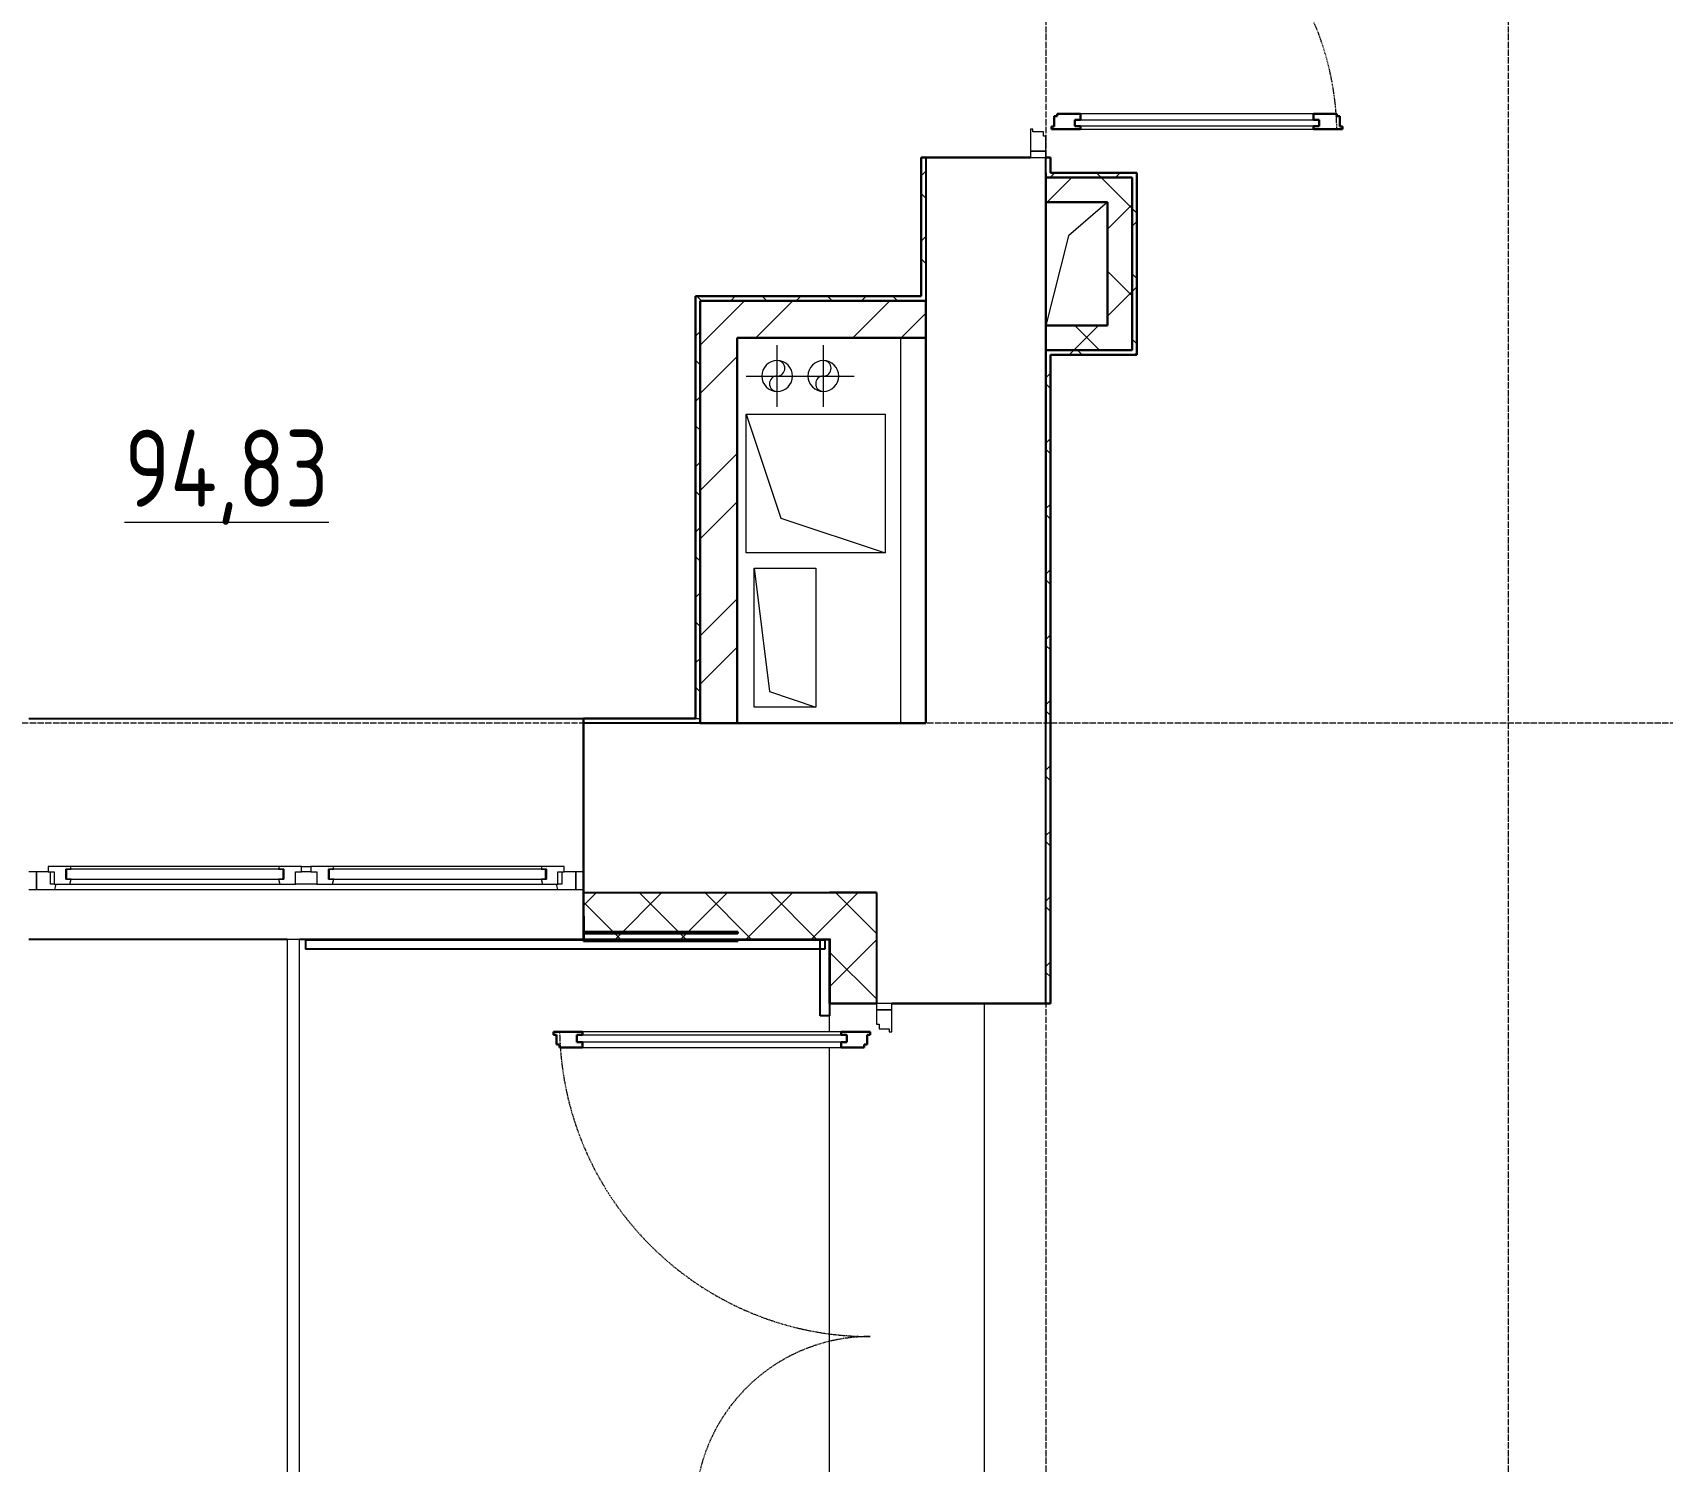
# Model space of a CAD drawing. Header units: millimetres. Extents: x -695119 to 412940, y -249585 to 622758.
# Drawn here: x 6907 to 12194, y -33765 to -29130 of the extents above; entities that cross this region are included whole.
import ezdxf

# ---------------------------------------------------------------- set-up
doc = ezdxf.new("R2010")
doc.units = ezdxf.units.MM
doc.linetypes.add('ADSK_Линия сетки', pattern=[25, 20, -2.5, 0, -2.5])
doc.linetypes.add('ADSK_Штриховая_ш2 п1_5', pattern=[4.5, 3, -1.5])
for name, color, linetype, lineweight in [('Каркас_Импост', 8, 'Continuous', 9), ('Лестницы', 8, 'Continuous', 9), ('Марки помещений', 8, 'Continuous', 20), ('Монтажный зазор', 8, 'Continuous', 9), ('Окна', 252, 'Continuous', 9), ('Оси', 252, 'Continuous', 9), ('Остекление', 8, 'Continuous', 9), ('Открывание', 8, 'ADSK_Штриховая_ш2 п1_5', 9), ('Панель', 252, 'Continuous', 30), ('Перекрытия', 7, 'Continuous', 18), ('Поручни', 8, 'Continuous', 9), ('Стены разрез', 7, 'Continuous', 30), ('Стены штриховка', 7, 'Continuous', 9)]:
    doc.layers.add(name, color=color, linetype=linetype, lineweight=lineweight)
doc.layers.add('Стены', color=194, linetype='Continuous')
doc.styles.add('GOST 2.304 type A_1', font='', dxfattribs={"height": 350})
doc.styles.get('GOST 2.304 type A_1').set_extended_font_data('GOST 2.304 type A')

# ---------------------------------------------------------------- blocks, each defined once
blk = doc.blocks.new('1 этаж')
at = {"color": 251, "lineweight": 18, "true_color": 0x636466}
for p, q in [((-34555.8, -110857.4), (-34682.4, -110966.9)), ((-34682.4, -110966.9), (-34755.8, -111257.4)), ((-35227.8, -111297.4), (-35227.8, -112547.4)), ((-35627.8, -111521.4), (-35627.8, -111321.4)), ((-35477.8, -111521.4), (-35477.8, -111321.4)), ((-35727.8, -111421.4), (-35527.8, -111421.4)), ((-35577.8, -111421.4), (-35377.8, -111421.4)), ((-35727.8, -111995.3), (-35727.8, -111545.3)), ((-35727.8, -111545.3), (-35277.8, -111545.3)), ((-35727.8, -111545.3), (-35615.3, -111882.8)), ((-35277.8, -111545.3), (-35277.8, -111995.3)), ((-35615.3, -111882.8), (-35277.8, -111995.3)), ((-35277.8, -111995.3), (-35727.8, -111995.3)), ((-35702.8, -112495.3), (-35702.8, -112045.3)), ((-35702.8, -112045.3), (-35502.8, -112045.3)), ((-35702.8, -112045.3), (-35652.8, -112445.3)), ((-35502.8, -112045.3), (-35502.8, -112495.3)), ((-35652.8, -112445.3), (-35502.8, -112495.3)), ((-35502.8, -112495.3), (-35702.8, -112495.3))]:
    blk.add_line(p, q, dxfattribs=at)
for centre, radius, start, end in [((-35627.8, -111421.4), 50, 0, 180), ((-35627.8, -111396.4), 25, 270, 90), ((-35477.8, -111421.4), 50, 0, 180), ((-35477.8, -111396.4), 25, 270, 90), ((-35627.8, -111421.4), 50, 180, 0), ((-35627.8, -111446.4), 25, 90, 270), ((-35477.8, -111421.4), 50, 180, 0), ((-35477.8, -111446.4), 25, 90, 270)]:
    blk.add_arc(centre, radius, start, end, dxfattribs=at)
at = {"layer": 'Каркас_Импост', "color": 251, "true_color": 0x636466}
for p, q in [((-34797.8, -110620.4), (-34805.8, -110620.4)), ((-34805.8, -110620.4), (-34805.8, -110692.4)), ((-34797.8, -110629.4), (-34797.8, -110620.4)), ((-34763.8, -110629.4), (-34797.8, -110629.4)), ((-34763.8, -110643.4), (-34763.8, -110629.4)), ((-34755.8, -110643.4), (-34763.8, -110643.4)), ((-34755.8, -110692.4), (-34755.8, -110643.4)), ((-34805.8, -110692.4), (-34755.8, -110692.4)), ((-37934.8, -113012.4), (-37936.8, -113012.4)), ((-37243.4, -113012.4), (-37920.2, -113012.4)), ((-37226.8, -113012.4), (-37228.8, -113012.4)), ((-37170.8, -113012.4), (-37140.8, -113012.4)), ((-37140.8, -113029.4), (-37170.8, -113029.4)), ((-37082.8, -113012.4), (-37084.8, -113012.4)), ((-36391.4, -113012.4), (-37068.2, -113012.4)), ((-36374.8, -113012.4), (-36376.8, -113012.4)), ((-37971.4, -113087.4), (-36340.2, -113087.4)), ((-37922.4, -113070.4), (-37241.2, -113070.4)), ((-37120.8, -113070.4), (-37190.8, -113070.4)), ((-37070.4, -113070.4), (-36389.2, -113070.4)), ((-35255.8, -113477.4), (-35305.8, -113477.4)), ((-35305.8, -113477.4), (-35305.8, -113524.4)), ((-35255.8, -113549.4), (-35255.8, -113477.4)), ((-35305.8, -113524.4), (-35296.8, -113524.4)), ((-35296.8, -113524.4), (-35296.8, -113539.4)), ((-35296.8, -113539.4), (-35264.8, -113539.4)), ((-35264.8, -113539.4), (-35264.8, -113549.4)), ((-35264.8, -113549.4), (-35255.8, -113549.4))]:
    blk.add_line(p, q, dxfattribs=at)
at = {"layer": 'Каркас_Импост', "color": 251, "lineweight": 18, "true_color": 0x636466}
for p, q in [((-37992.8, -113029.4), (-38030.8, -113029.4)), ((-38030.8, -113029.4), (-38030.8, -113087.4)), ((-37936.8, -113012.4), (-37992.8, -113012.4)), ((-37992.8, -113012.4), (-37992.8, -113029.4)), ((-37992.8, -113029.4), (-37972.8, -113029.4)), ((-37984.8, -113070.4), (-37984.8, -113029.4)), ((-37972.8, -113029.4), (-37972.8, -113070.4)), ((-37935.8, -113013.4), (-37936.8, -113012.4)), ((-37934.8, -113012.4), (-37935.8, -113013.4)), ((-37935.8, -113053.4), (-37935.8, -113021.4)), ((-37935.8, -113021.4), (-37917.8, -113021.4)), ((-37920.2, -113012.4), (-37934.8, -113012.4)), ((-37917.8, -113021.4), (-37920.2, -113012.4)), ((-37243.4, -113012.4), (-37245.8, -113021.4)), ((-37245.8, -113021.4), (-37227.8, -113021.4)), ((-37228.8, -113012.4), (-37243.4, -113012.4)), ((-37227.8, -113013.4), (-37228.8, -113012.4)), ((-37226.8, -113012.4), (-37227.8, -113013.4)), ((-37227.8, -113021.4), (-37227.8, -113053.4)), ((-37170.8, -113012.4), (-37226.8, -113012.4)), ((-37190.8, -113070.4), (-37190.8, -113029.4)), ((-37190.8, -113029.4), (-37170.8, -113029.4)), ((-37170.8, -113029.4), (-37170.8, -113012.4)), ((-37084.8, -113012.4), (-37140.8, -113012.4)), ((-37140.8, -113012.4), (-37140.8, -113029.4)), ((-37140.8, -113029.4), (-37120.8, -113029.4)), ((-37120.8, -113029.4), (-37120.8, -113070.4)), ((-37083.8, -113013.4), (-37084.8, -113012.4)), ((-37082.8, -113012.4), (-37083.8, -113013.4)), ((-37083.8, -113053.4), (-37083.8, -113021.4)), ((-37083.8, -113021.4), (-37065.8, -113021.4)), ((-37068.2, -113012.4), (-37082.8, -113012.4)), ((-37065.8, -113021.4), (-37068.2, -113012.4)), ((-36391.4, -113012.4), (-36393.8, -113021.4)), ((-36393.8, -113021.4), (-36375.8, -113021.4)), ((-36376.8, -113012.4), (-36391.4, -113012.4)), ((-36375.8, -113013.4), (-36376.8, -113012.4)), ((-36374.8, -113012.4), (-36375.8, -113013.4)), ((-36375.8, -113021.4), (-36375.8, -113053.4)), ((-36318.8, -113012.4), (-36374.8, -113012.4)), ((-36338.8, -113070.4), (-36338.8, -113029.4)), ((-36338.8, -113029.4), (-36318.8, -113029.4)), ((-36326.8, -113029.4), (-36326.8, -113070.4)), ((-36318.8, -113029.4), (-36318.8, -113012.4)), ((-36280.8, -113029.4), (-36318.8, -113029.4)), ((-36280.8, -113087.4), (-36280.8, -113029.4)), ((-38030.8, -113087.4), (-37971.4, -113087.4)), ((-37972.8, -113070.4), (-37984.8, -113070.4)), ((-37972.8, -113070.4), (-37922.4, -113070.4)), ((-37971.4, -113087.4), (-37966.8, -113070.4)), ((-37917.8, -113053.4), (-37935.8, -113053.4)), ((-37922.4, -113070.4), (-37917.8, -113053.4)), ((-37227.8, -113053.4), (-37245.8, -113053.4)), ((-37245.8, -113053.4), (-37241.2, -113070.4)), ((-37241.2, -113070.4), (-37190.8, -113070.4)), ((-37120.8, -113070.4), (-37070.4, -113070.4)), ((-37065.8, -113053.4), (-37083.8, -113053.4)), ((-37070.4, -113070.4), (-37065.8, -113053.4)), ((-36375.8, -113053.4), (-36393.8, -113053.4)), ((-36393.8, -113053.4), (-36389.2, -113070.4)), ((-36389.2, -113070.4), (-36338.8, -113070.4)), ((-36344.8, -113070.4), (-36340.2, -113087.4)), ((-36340.2, -113087.4), (-36280.8, -113087.4)), ((-36326.8, -113070.4), (-36338.8, -113070.4))]:
    blk.add_line(p, q, dxfattribs=at)
at = {"layer": 'Лестницы', "color": 251, "true_color": 0x636466}
for p, q in [((-35457.8, -113549.4), (-35457.8, -113497.4)), ((-35457.8, -115035.4), (-35457.8, -113599.4))]:
    blk.add_line(p, q, dxfattribs=at)
at = {"layer": 'Монтажный зазор', "color": 251, "true_color": 0x636466}
for p, q in [((-34755.8, -110692.4), (-34805.8, -110692.4)), ((-34805.8, -110692.4), (-34805.8, -110712.4)), ((-34805.8, -110712.4), (-34755.8, -110712.4)), ((-34755.8, -110712.4), (-34755.8, -110692.4)), ((-35255.8, -113457.4), (-35305.8, -113457.4)), ((-35305.8, -113457.4), (-35305.8, -113477.4)), ((-35255.8, -113477.4), (-35255.8, -113457.4)), ((-35305.8, -113477.4), (-35255.8, -113477.4))]:
    blk.add_line(p, q, dxfattribs=at)
at = {"layer": 'Окна', "color": 251, "true_color": 0x636466}
for p, q in [((-38030.8, -113029.4), (-38055.8, -113029.4)), ((-38030.8, -113087.4), (-38030.8, -113029.4)), ((-36255.8, -113029.4), (-36280.8, -113029.4)), ((-36280.8, -113029.4), (-36280.8, -113087.4)), ((-38055.8, -113087.4), (-38030.8, -113087.4)), ((-36280.8, -113087.4), (-36255.8, -113087.4))]:
    blk.add_line(p, q, dxfattribs=at)
at = {"layer": 'Оси', "color": 251, "linetype": 'ADSK_Линия сетки', "true_color": 0x636466}
for p, q in [((-34755.8, -96281.4), (-34755.8, -160943.1)), ((-33255.8, -96281.4), (-33255.8, -160943.1)), ((4311.5, -112547.4), (-72628.1, -112547.4))]:
    blk.add_line(p, q, dxfattribs=at)
at = {"layer": 'Остекление', "color": 251, "true_color": 0x636466}
for p, q in [((-34661.8, -110590.4), (-33869.8, -110590.4)), ((-34661.8, -110611.4), (-34661.8, -110590.4)), ((-33869.8, -110611.4), (-34661.8, -110611.4)), ((-33869.8, -110590.4), (-33869.8, -110611.4)), ((-37932.8, -113021.4), (-37935.8, -113021.4)), ((-37935.8, -113021.4), (-37935.8, -113053.4)), ((-37230.8, -113021.4), (-37932.8, -113021.4)), ((-37932.8, -113021.4), (-37932.8, -113053.4)), ((-37932.8, -113053.4), (-37932.8, -113021.4)), ((-37230.8, -113053.4), (-37230.8, -113021.4)), ((-37230.8, -113021.4), (-37230.8, -113053.4)), ((-37227.8, -113021.4), (-37230.8, -113021.4)), ((-37227.8, -113053.4), (-37227.8, -113021.4)), ((-37080.8, -113021.4), (-37083.8, -113021.4)), ((-37083.8, -113021.4), (-37083.8, -113053.4)), ((-36378.8, -113021.4), (-37080.8, -113021.4)), ((-37080.8, -113021.4), (-37080.8, -113053.4)), ((-37080.8, -113053.4), (-37080.8, -113021.4)), ((-36378.8, -113053.4), (-36378.8, -113021.4)), ((-36378.8, -113021.4), (-36378.8, -113053.4)), ((-36375.8, -113021.4), (-36378.8, -113021.4)), ((-36375.8, -113053.4), (-36375.8, -113021.4)), ((-37935.8, -113053.4), (-37932.8, -113053.4)), ((-37932.8, -113053.4), (-37230.8, -113053.4)), ((-37230.8, -113053.4), (-37227.8, -113053.4)), ((-37083.8, -113053.4), (-37080.8, -113053.4)), ((-37080.8, -113053.4), (-36378.8, -113053.4)), ((-36378.8, -113053.4), (-36375.8, -113053.4)), ((-36277.8, -113558.4), (-35401.8, -113558.4)), ((-36277.8, -113582.4), (-36277.8, -113558.4)), ((-35401.8, -113558.4), (-35401.8, -113582.4)), ((-35401.8, -113582.4), (-36277.8, -113582.4))]:
    blk.add_line(p, q, dxfattribs=at)
at = {"layer": 'Открывание', "color": 251, "true_color": 0x636466}
for centre, radius, start, end in [((-34737.8, -110638.4), 926, 1.1138, 90), ((-35325.8, -113529.4), 1008, 181.1369, 270), ((-35325.8, -115105.4), 568, 90, 177.9821)]:
    blk.add_arc(centre, radius, start, end, dxfattribs=at)
at = {"layer": 'Панель', "color": 251, "true_color": 0x636466}
for p, q in [((-34728.8, -110612.4), (-34737.8, -110612.4)), ((-34737.8, -110612.4), (-34737.8, -110620.4)), ((-34728.8, -110578.4), (-34728.8, -110612.4)), ((-34719.8, -110578.4), (-34728.8, -110578.4)), ((-34643.8, -110570.4), (-34719.8, -110570.4)), ((-34719.8, -110570.4), (-34719.8, -110578.4)), ((-34643.8, -110590.4), (-34661.8, -110590.4)), ((-34661.8, -110590.4), (-34661.8, -110611.4)), ((-34661.8, -110611.4), (-34643.8, -110611.4)), ((-34643.8, -110570.4), (-34643.8, -110590.4)), ((-34643.8, -110611.4), (-34643.8, -110620.4)), ((-33811.8, -110570.4), (-33887.8, -110570.4)), ((-33887.8, -110570.4), (-33887.8, -110590.4)), ((-33887.8, -110590.4), (-33869.8, -110590.4)), ((-33887.8, -110611.4), (-33887.8, -110620.4)), ((-33869.8, -110611.4), (-33887.8, -110611.4)), ((-33869.8, -110590.4), (-33869.8, -110611.4)), ((-33811.8, -110578.4), (-33811.8, -110570.4)), ((-33802.8, -110578.4), (-33811.8, -110578.4)), ((-33802.8, -110612.4), (-33802.8, -110578.4)), ((-33793.8, -110612.4), (-33802.8, -110612.4)), ((-33793.8, -110620.4), (-33793.8, -110612.4)), ((-34737.8, -110620.4), (-34643.8, -110620.4)), ((-33887.8, -110620.4), (-33793.8, -110620.4)), ((-36259.8, -113549.4), (-36353.8, -113549.4)), ((-36353.8, -113549.4), (-36353.8, -113558.4)), ((-36353.8, -113558.4), (-36343.8, -113558.4)), ((-36343.8, -113558.4), (-36343.8, -113590.4)), ((-36277.8, -113558.4), (-36259.8, -113558.4)), ((-36277.8, -113582.4), (-36277.8, -113558.4)), ((-36259.8, -113558.4), (-36259.8, -113549.4)), ((-35325.8, -113549.4), (-35419.8, -113549.4)), ((-35419.8, -113558.4), (-35419.8, -113549.4)), ((-35401.8, -113558.4), (-35419.8, -113558.4)), ((-35401.8, -113582.4), (-35401.8, -113558.4)), ((-35335.8, -113590.4), (-35335.8, -113558.4)), ((-35335.8, -113558.4), (-35325.8, -113558.4)), ((-35325.8, -113558.4), (-35325.8, -113549.4)), ((-36343.8, -113590.4), (-36333.8, -113590.4)), ((-36333.8, -113590.4), (-36333.8, -113599.4)), ((-36333.8, -113599.4), (-36259.8, -113599.4)), ((-36259.8, -113582.4), (-36277.8, -113582.4)), ((-36259.8, -113599.4), (-36259.8, -113582.4)), ((-35419.8, -113582.4), (-35401.8, -113582.4)), ((-35419.8, -113599.4), (-35419.8, -113582.4)), ((-35419.8, -113599.4), (-35345.8, -113599.4)), ((-35345.8, -113599.4), (-35345.8, -113590.4)), ((-35345.8, -113590.4), (-35335.8, -113590.4))]:
    blk.add_line(p, q, dxfattribs=at)
at = {"layer": 'Панель', "color": 251, "lineweight": 9, "true_color": 0x636466}
for p, q in [((-33887.8, -110570.4), (-34643.8, -110570.4)), ((-34643.8, -110620.4), (-33887.8, -110620.4)), ((-35419.8, -113549.4), (-36259.8, -113549.4)), ((-36259.8, -113599.4), (-35419.8, -113599.4))]:
    blk.add_line(p, q, dxfattribs=at)
at = {"layer": 'Перекрытия', "color": 251, "true_color": 0x636466}
for p, q in [((-35702.8, -112045.3), (-35502.8, -112045.3)), ((-35702.8, -112495.3), (-35702.8, -112045.3)), ((-35502.8, -112045.3), (-35502.8, -112495.3)), ((-35502.8, -112495.3), (-35702.8, -112495.3)), ((-34955.8, -113457.4), (-34955.8, -115177.4))]:
    blk.add_line(p, q, dxfattribs=at)
for centre, start, end in [((-35627.8, -111421.4), 0, 180), ((-35477.8, -111421.4), 0, 180), ((-35627.8, -111421.4), 180, 0), ((-35477.8, -111421.4), 180, 0)]:
    blk.add_arc(centre, 50, start, end, dxfattribs=at)
at = {"layer": 'Поручни', "color": 251, "true_color": 0x636466}
for p, q in [((-37217.8, -113249.4), (-37217.8, -116899.4)), ((-37177.8, -113249.4), (-37217.8, -113249.4)), ((-37177.8, -116899.4), (-37177.8, -113249.4))]:
    blk.add_line(p, q, dxfattribs=at)
at = {"layer": 'Стены', "color": 251, "true_color": 0x636466}
for p, q in [((-35145.8, -110712.4), (-35145.8, -111177.4)), ((-34755.8, -110762.4), (-34755.8, -110712.4)), ((-38055.8, -112532.4), (-36255.8, -112532.4)), ((-35877.8, -112547.4), (-36255.8, -112547.4)), ((-34755.8, -113457.4), (-34755.8, -112547.4)), ((-36255.8, -113097.4), (-35457.8, -113097.4)), ((-35305.8, -113097.4), (-35305.8, -113457.4)), ((-37217.8, -113249.4), (-38055.8, -113249.4)), ((-36255.8, -113249.4), (-37177.8, -113249.4)), ((-37157.8, -113250.4), (-36255.8, -113250.4)), ((-37157.8, -113250.4), (-37157.8, -113280.4)), ((-35755.8, -113250.4), (-35472.8, -113250.4)), ((-35487.8, -113497.4), (-35487.8, -113249.4)), ((-35472.8, -113250.4), (-35472.8, -113280.4)), ((-35472.8, -113280.4), (-37157.8, -113280.4)), ((-35457.8, -113457.4), (-35457.8, -113497.4)), ((-35457.8, -113497.4), (-35487.8, -113497.4))]:
    blk.add_line(p, q, dxfattribs=at)
at = {"layer": 'Стены разрез', "color": 251, "true_color": 0x636466}
for p, q in [((-34805.8, -110712.4), (-35160.8, -110712.4)), ((-35160.8, -110712.4), (-35160.8, -111162.4)), ((-34740.8, -110712.4), (-34755.8, -110712.4)), ((-34740.8, -110762.4), (-34740.8, -110712.4)), ((-34755.8, -110762.4), (-34755.8, -110777.4)), ((-34460.8, -110762.4), (-34740.8, -110762.4)), ((-34460.8, -111352.4), (-34460.8, -110762.4)), ((-34475.8, -110777.4), (-34755.8, -110777.4)), ((-34755.8, -110777.4), (-34755.8, -112547.4)), ((-34475.8, -111337.4), (-34475.8, -110777.4)), ((-34755.8, -110857.4), (-34555.8, -110857.4)), ((-34555.8, -110857.4), (-34555.8, -111257.4)), ((-35160.8, -111162.4), (-35892.8, -111162.4)), ((-35892.8, -111162.4), (-35892.8, -112532.4)), ((-35877.8, -111177.4), (-35877.8, -112547.4)), ((-35145.8, -111177.4), (-35877.8, -111177.4)), ((-35145.8, -111177.4), (-35145.8, -112547.4)), ((-35757.8, -112547.4), (-35757.8, -111297.4)), ((-35757.8, -111297.4), (-35145.8, -111297.4)), ((-34555.8, -111257.4), (-34755.8, -111257.4)), ((-34755.8, -111337.4), (-34475.8, -111337.4)), ((-34740.8, -113457.4), (-34740.8, -111352.4)), ((-34740.8, -111352.4), (-34460.8, -111352.4)), ((-36255.8, -112532.4), (-36255.8, -113249.4)), ((-35892.8, -112532.4), (-36255.8, -112532.4)), ((-35145.8, -112547.4), (-35877.8, -112547.4)), ((-35457.8, -113097.4), (-35305.8, -113097.4)), ((-35755.8, -113224.9), (-36255.8, -113224.9)), ((-36255.8, -113229.9), (-35755.8, -113229.9)), ((-36255.8, -113249.4), (-35457.8, -113249.4)), ((-35755.8, -113249.4), (-36255.8, -113249.4)), ((-36255.8, -113249.4), (-36255.8, -113254.4)), ((-36255.8, -113254.4), (-35755.8, -113254.4)), ((-35755.8, -113229.9), (-35755.8, -113224.9)), ((-35755.8, -113254.4), (-35755.8, -113249.4)), ((-35457.8, -113249.4), (-35457.8, -113457.4)), ((-35457.8, -113457.4), (-35305.8, -113457.4)), ((-35255.8, -113457.4), (-34740.8, -113457.4))]:
    blk.add_line(p, q, dxfattribs=at)
at = {"layer": 'Стены разрез', "color": 251, "linetype": 'Continuous', "lineweight": 9, "true_color": 0x636466}
for p, q in [((-35160.8, -110771.8), (-35145.8, -110756.8)), ((-34742.1, -110777.4), (-34727.1, -110762.4)), ((-34576.6, -110777.4), (-34591.6, -110762.4)), ((-34530, -110777.4), (-34515, -110762.4)), ((-34751.4, -110857.4), (-34671.4, -110777.4)), ((-34496.6, -110857.4), (-34576.6, -110777.4)), ((-35145.8, -110844.5), (-35160.8, -110829.5)), ((-34555.8, -110944.6), (-34475.8, -110864.6)), ((-34475.8, -110878.2), (-34496.6, -110857.4)), ((-34460.8, -110893.2), (-34475.8, -110878.2)), ((-34475.8, -110935.3), (-34460.8, -110920.3)), ((-35160.8, -110983.9), (-35145.8, -110968.9)), ((-35145.8, -111056.7), (-35160.8, -111041.7)), ((-34475.8, -111161), (-34555.8, -111081)), ((-34460.8, -111105.3), (-34475.8, -111090.3)), ((-34475.8, -111147.5), (-34460.8, -111132.5)), ((-35873.6, -111177.4), (-35888.6, -111162.4)), ((-35778.5, -111177.4), (-35763.5, -111162.4)), ((-35757.8, -111201.2), (-35733.9, -111177.4)), ((-35696.8, -111297.4), (-35576.8, -111177.4)), ((-35661.5, -111177.4), (-35676.5, -111162.4)), ((-35566.4, -111177.4), (-35551.4, -111162.4)), ((-35449.4, -111177.4), (-35464.4, -111162.4)), ((-35382.5, -111297.4), (-35262.5, -111177.4)), ((-35354.2, -111177.4), (-35339.2, -111162.4)), ((-35237.2, -111177.4), (-35252.2, -111162.4)), ((-34555.8, -111227.5), (-34475.8, -111147.5)), ((-35877.8, -111321.2), (-35757.8, -111201.2)), ((-35225.3, -111297.4), (-35145.8, -111217.8)), ((-35892.8, -111291.7), (-35877.8, -111276.7)), ((-34665.7, -111337.4), (-34585.7, -111257.4)), ((-34582.3, -111337.4), (-34662.3, -111257.4)), ((-34680.7, -111352.4), (-34665.7, -111337.4)), ((-34638, -111352.4), (-34653, -111337.4)), ((-34460.8, -111317.4), (-34475.8, -111302.4)), ((-34468.6, -111352.4), (-34460.8, -111344.6)), ((-35877.8, -111385.3), (-35892.8, -111370.3)), ((-35877.8, -111478.4), (-35757.8, -111358.4)), ((-34755.8, -111427.5), (-34740.8, -111412.5)), ((-34740.8, -111461.7), (-34755.8, -111446.7)), ((-35892.8, -111503.8), (-35877.8, -111488.8)), ((-35877.8, -111597.5), (-35892.8, -111582.5)), ((-34755.8, -111639.6), (-34740.8, -111624.6)), ((-34740.8, -111673.8), (-34755.8, -111658.8)), ((-35892.8, -111715.9), (-35877.8, -111700.9)), ((-35877.8, -111792.7), (-35757.8, -111672.7)), ((-35877.8, -111809.6), (-35892.8, -111794.6)), ((-35877.8, -111949.8), (-35757.8, -111829.8)), ((-34755.8, -111851.7), (-34740.8, -111836.7)), ((-34740.8, -111885.9), (-34755.8, -111870.9)), ((-35892.8, -111928.1), (-35877.8, -111913.1)), ((-35877.8, -112021.7), (-35892.8, -112006.7)), ((-34755.8, -112063.9), (-34740.8, -112048.9)), ((-34740.8, -112098.1), (-34755.8, -112083.1)), ((-35892.8, -112140.2), (-35877.8, -112125.2)), ((-35877.8, -112264.1), (-35757.8, -112144.1)), ((-35877.8, -112233.9), (-35892.8, -112218.9)), ((-35877.8, -112421.3), (-35757.8, -112301.3)), ((-34755.8, -112276), (-34740.8, -112261)), ((-34740.8, -112310.2), (-34755.8, -112295.2)), ((-35892.8, -112352.3), (-35877.8, -112337.3)), ((-35877.8, -112446), (-35892.8, -112431)), ((-34755.8, -112488.1), (-34740.8, -112473.1)), ((-34740.8, -112522.3), (-34755.8, -112507.3)), ((-34755.8, -112700.3), (-34740.8, -112685.3)), ((-34740.8, -112734.5), (-34755.8, -112719.5)), ((-34755.8, -112912.4), (-34740.8, -112897.4)), ((-34740.8, -112946.6), (-34755.8, -112931.6)), ((-36255.8, -113139.6), (-36213.6, -113097.4)), ((-36151.4, -113247.4), (-36001.4, -113097.4)), ((-35925, -113247.4), (-36075, -113097.4)), ((-35939.3, -113247.4), (-35789.3, -113097.4)), ((-35712.8, -113247.4), (-35862.8, -113097.4)), ((-35727.2, -113247.4), (-35577.2, -113097.4)), ((-35500.7, -113247.4), (-35650.7, -113097.4)), ((-35455.8, -113188.1), (-35365, -113097.4)), ((-35305.8, -113230.1), (-35438.6, -113097.4)), ((-36137.1, -113247.4), (-36255.8, -113128.7)), ((-34755.8, -113124.5), (-34740.8, -113109.5)), ((-34740.8, -113158.7), (-34755.8, -113143.7)), ((-35515, -113247.4), (-35455.8, -113188.1)), ((-36083.7, -113252.5), (-36084.8, -113254.4)), ((-35950.5, -113224.9), (-35953.4, -113229.9)), ((-35728.8, -113247.4), (-35730, -113249.4)), ((-35455.8, -113400.3), (-35305.8, -113250.3)), ((-35305.8, -113442.3), (-35455.8, -113292.3)), ((-34755.8, -113336.7), (-34740.8, -113321.7)), ((-34740.8, -113370.9), (-34755.8, -113355.9))]:
    blk.add_line(p, q, dxfattribs=at)
at = {"layer": 'Стены штриховка', "color": 251, "true_color": 0x636466}
for p, q in [((-35892.8, -112532.4), (-35877.8, -112532.4)), ((-36253.8, -113173.4), (-36255.8, -113173.4)), ((-36253.8, -113173.4), (-36253.8, -113247.4)), ((-36253.8, -113247.4), (-35455.8, -113247.4)), ((-35457.8, -113249.4), (-35457.8, -113247.4)), ((-35455.8, -113247.4), (-35455.8, -113455.4)), ((-35455.8, -113455.4), (-35305.8, -113455.4))]:
    blk.add_line(p, q, dxfattribs=at)
at = {"layer": 'Марки помещений', "color": 251, "true_color": 0x636466, "style": 'GOST 2.304 type A_1'}
blk.add_text('%%U94,83', height=250, dxfattribs=at).set_placement((-37745, -111845.6))

msp = doc.modelspace()

# ---------------------------------------------------------------- block references
msp.add_blockref('1 этаж', (44950.089, 81176.937))

doc.saveas('drawing.dxf')
